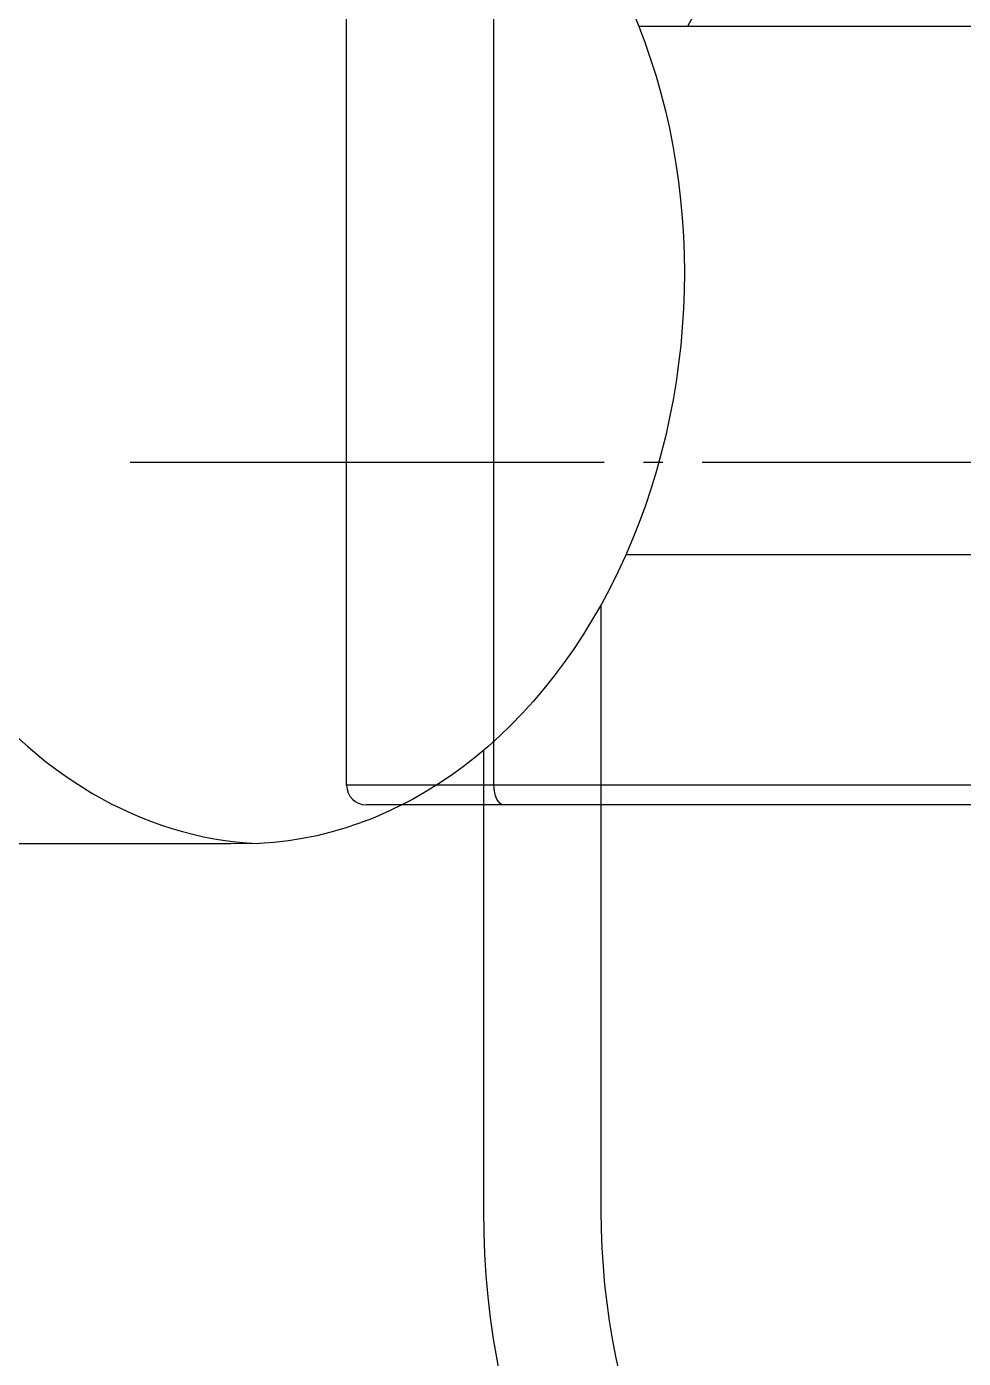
# Model space of a CAD drawing. Extents: x -137 to 14337, y 20899 to 40513.
# Drawn here: x 10475.7 to 10523.5, y 26690.7 to 26758.8 of the extents above; entities that cross this region are included whole.
import ezdxf

# ---------------------------------------------------------------- set-up
doc = ezdxf.new("R2010")
doc.units = 0
doc.header["$MEASUREMENT"] = 0
doc.linetypes.add('UP-LT-12', pattern=[65, 60, -2, 1, -2])
for name, color, linetype in [('54B_CENTER', 2, 'UP-LT-12'), ('54B_수전', 6, 'Continuous'), ('54B_위생기구', 6, 'Continuous')]:
    doc.layers.add(name, color=color, linetype=linetype)

msp = doc.modelspace()

# ---------------------------------------------------------------- linework, layer by layer
at = {"layer": '54B_CENTER', "color": 1, "linetype": 'UP-LT-12'}
msp.add_line((10570.188, 26736.515, 0), (10480.95, 26736.515, 0), dxfattribs=at)
at = {"layer": '54B_수전', "color": 6}
for p, q in [((10542.018, 26758.794, 0), (10506.96, 26758.794, 0)), ((10542.018, 26731.794, 0), (10506.291, 26731.794, 0)), ((10505.017, 26729.238, 0), (10505.017, 26698.266, 0)), ((10499.017, 26721.802, 0), (10499.017, 26698.266, 0)), ((10451.934, 26717.044, 0), (10486.083, 26717.044, 0))]:
    msp.add_line(p, q, dxfattribs=at)
for centre, radius, start, end in [((10542.017, 26741.244, 0), 37, 121.61672, 151.68555), ((10542.017, 26698.266, 0), 43, 180, 0), ((10542.017, 26698.266, 0), 37, 180, 0)]:
    msp.add_arc(centre, radius, start, end, dxfattribs=at)
msp.add_ellipse((10487.483, 26745.294, 0), major_axis=(1.72, -28.234), ratio=0.769717, start_param=3.062596, end_param=6.204188, dxfattribs=at)
at = {"layer": '54B_수전', "color": 6, "extrusion": (0, 0, -1)}
msp.add_ellipse((10487.483, 26745.294, 0), major_axis=(-1.72, -28.234), ratio=0.769717, start_param=3.062596, end_param=6.26845, dxfattribs=at)
at = {"layer": '54B_위생기구', "linetype": 'Continuous'}
for p, q in [((10492.017, 26720.015, 0), (10492.017, 26777.733, 0)), ((10499.55, 26720.015, 0), (10499.55, 26769.919, 0)), ((10536.017, 26720.015, 0), (10492.017, 26720.015, 0)), ((10535.017, 26719.015, 0), (10493.017, 26719.015, 0))]:
    msp.add_line(p, q, dxfattribs=at)
msp.add_arc((10493.017, 26720.015, 0), 1, 180, 270, dxfattribs=at)
msp.add_open_spline([(10500.047, 26719.015, 0), (10499.895, 26719.015, 0), (10499.679, 26719.274, 0), (10499.575, 26719.641, 0), (10499.55, 26719.887, 0), (10499.55, 26720.015, 0)], degree=3, knots=[0, 0, 0, 0, 0.386642, 0.675314, 1, 1, 1, 1], dxfattribs=at)

doc.saveas('drawing.dxf')
